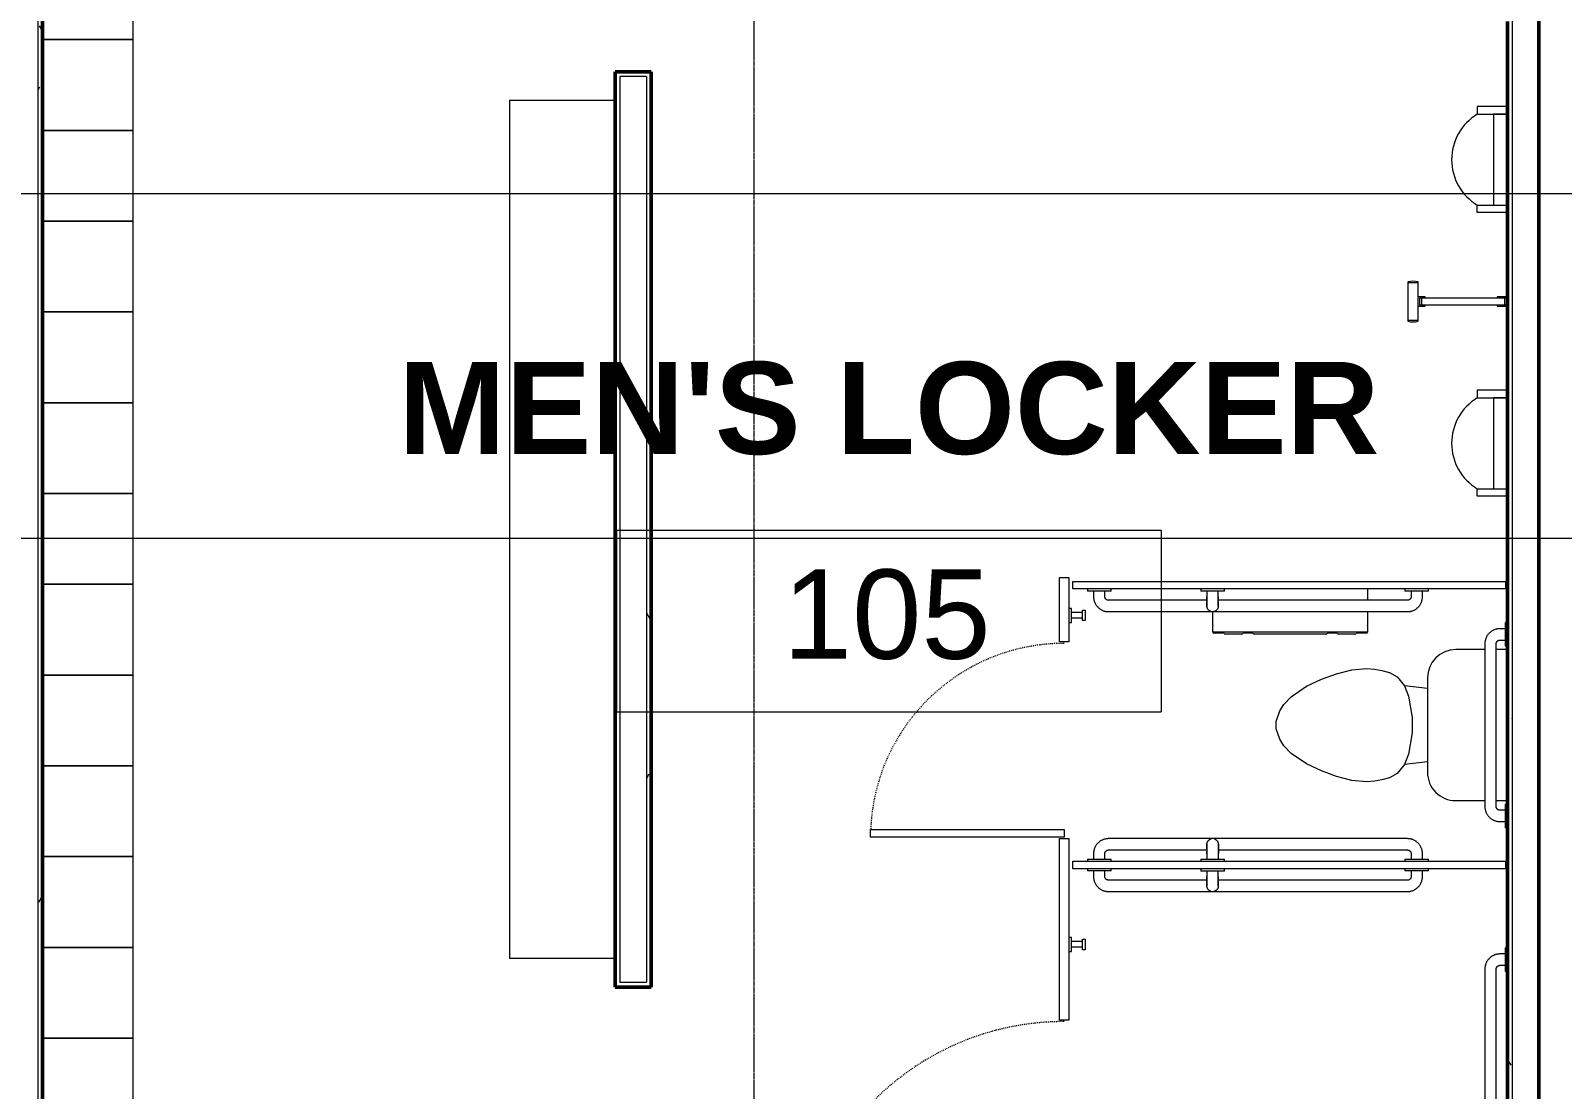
# Model space of a CAD drawing. Header units: inches. Extents: x 15537 to 31673, y -30778 to -16067.
# Drawn here: x 25306.2 to 25508.8, y -22661.4 to -22521.5 of the extents above; entities that cross this region are included whole.
import ezdxf

# ---------------------------------------------------------------- set-up
doc = ezdxf.new("R2010")
doc.units = ezdxf.units.IN
doc.header["$MEASUREMENT"] = 0
for name, pattern in [('Dash', [0.25, 0.125, -0.125]), ('Dash_2_', [0.25, 0.125, -0.125]), ('Grid Line 1_2_', [0.875, 0.5, -0.125, 0.125, -0.125])]:
    doc.linetypes.add(name, pattern=pattern)
for name, color, linetype, lineweight in [('A-AREA-IDEN', 2, 'Continuous', 9), ('A-GENM', 13, 'Continuous', 9), ('A-WALL', 113, 'Continuous', 13), ('A-WALL-PATT', 111, 'Continuous', 50), ('G-ANNO-SYMB', 111, 'Continuous', 9), ('I-FURN', 30, 'Continuous', 9), ('I-WALL', 2, 'Continuous', 13), ('P-SANR-FIXT', 6, 'Continuous', 9), ('Q-SPCQ', 91, 'Continuous', 9), ('Q-SPCQ-HDLN', 91, 'Dash', 9), ('S-GRID', 1, 'Continuous', 9)]:
    doc.layers.add(name, color=color, linetype=linetype, lineweight=lineweight)
doc.styles.add('Arial_2', font='arial.ttf', dxfattribs={"height": 11.802395})
doc.styles.add('Arial_B_1', font='arialbd.ttf', dxfattribs={"height": 12.177074})
pattern_1 = [(0, (0, 0), (30.72, 7.68), [1.267, -21.773, 1.267, -21.773, -122.88]), (0, (0, 0), (30.72, 7.68), [-46.08, 1.267, -44.813, 1.267, -21.773, -53.76]), (0, (0, 0), (30.72, 7.68), [-115.2, 1.267, -14.093, 1.267, -37.133]), (120, (11.52, 3.84), (-22.0110751, 22.7643004), [1.267, -21.773, 1.267, -21.773, -122.88]), (120, (11.52, 3.84), (-22.0110751, 22.7643004), [-46.08, 1.267, -44.813, 1.267, -21.773, -53.76]), (120, (11.52, 3.84), (-22.0110751, 22.7643004), [-115.2, 1.267, -14.093, 1.267, -37.133]), (240, (15.36, 19.2), (-8.7089249, -30.4443004), [1.267, -21.773, 1.267, -21.773, -122.88]), (240, (15.36, 19.2), (-8.7089249, -30.4443004), [-46.08, 1.267, -44.813, 1.267, -21.773, -53.76]), (240, (15.36, 19.2), (-8.7089249, -30.4443004), [-115.2, 1.267, -14.093, 1.267, -37.133])]

# ---------------------------------------------------------------- blocks, each defined once
blk = doc.blocks.new('Furniture 7 - F_- Enlarged0')
at = {"layer": 'I-FURN', "color": 7}
for p, q in [((25350.61, -22499.47), (25350.61, -22612.87)), ((25364.61, -22499.47), (25350.61, -22499.47)), ((25350.61, -22612.87), (25364.61, -22612.87))]:
    blk.add_line(p, q, dxfattribs=at)
blk = doc.blocks.new('Toilet-Domestic_- Enlarged5')
at = {"layer": 'P-SANR-FIXT', "color": 7}
for p, q in [((-3.74, 10), (-2.74, 11)), ((-2.74, 11), (-1.87, 11.5)), ((-1.87, 11.5), (-0.5, 12)), ((-0.5, 12), (0.5, 12)), ((0.5, 12), (1.87, 11.5)), ((1.87, 11.5), (2.74, 11)), ((2.74, 11), (3.74, 10)), ((-5.13, 8), (-3.74, 10)), ((3.74, 10), (5.13, 8)), ((-6.06, 6), (-5.13, 8)), ((5.13, 8), (6.06, 6)), ((-6.79, 4), (-6.06, 6)), ((6.06, 6), (6.79, 4)), ((-7.33, 1.99), (-6.79, 4)), ((6.79, 4), (7.33, 1.99)), ((-7.5, 0), (-7.33, 1.99)), ((7.33, 1.99), (7.5, 0)), ((-7.41, -1), (-7.5, 0)), ((-7.24, -2), (-7.41, -1)), ((-6.97, -3), (-7.24, -2)), ((7.24, -2), (6.97, -3)), ((7.41, -1), (7.24, -2)), ((7.5, 0), (7.41, -1)), ((-6.4, -4), (-6.97, -3)), ((-5.21, -5), (-6.4, -4)), ((6.4, -4), (5.21, -5)), ((6.97, -3), (6.4, -4)), ((-3.84, -5.5), (-5.21, -5)), ((-4.86, -8.02), (-5.21, -5)), ((-1, -6), (-3.84, -5.5)), ((1, -6), (-1, -6)), ((3.84, -5.5), (1, -6)), ((5.21, -5), (3.84, -5.5)), ((4.86, -8.02), (5.21, -5)), ((6.25, -8.02), (-6.25, -8.02)), ((-9.98, -11.75), (-9.98, -15.6)), ((9.98, -15.6), (9.98, -11.75)), ((-9.98, -17.1), (-9.98, -18.6)), ((9.98, -18.6), (9.98, -17.1))]:
    blk.add_line(p, q, dxfattribs=at)
for centre, start, end in [((-6.25, -11.75), 90, 180), ((6.25, -11.75), 0, 90)]:
    blk.add_arc(centre, 3.73, start, end, dxfattribs=at)
blk = doc.blocks.new('Urinal-Wall-3D _- Enlarged0')
at = {"layer": 'P-SANR-FIXT', "color": 7}
for p, q in [((-11.29, 2.06), (-11.29, 6.06)), ((-11.29, 6.06), (-10.29, 6.06)), ((-10.29, 6.06), (-10.29, 2.06)), ((2.73, 6.06), (1.71, 6.06)), ((1.71, 6.06), (1.71, 2.06)), ((2.73, 2.06), (2.73, 6.06)), ((1.71, 3.91), (-10.29, 3.91)), ((-10.29, 3.91), (-10.29, 2.06)), ((1.71, 2.06), (1.71, 3.91))]:
    blk.add_line(p, q, dxfattribs=at)
blk.add_arc((-4.29, 2.46), 7, 31.0027, 148.9973, dxfattribs=at)
blk = doc.blocks.new('Locker-Double S_- Enlarged1')
at = {"layer": 'I-FURN', "color": 7}
for p, q in [((6, 6), (-6, 6)), ((-6, 6), (-6, -6)), ((6, -6), (6, 6)), ((-6, -6), (6, -6))]:
    blk.add_line(p, q, dxfattribs=at)
blk = doc.blocks.new('Partition-Floor_- Enlarged1')
at = {"layer": 'Q-SPCQ', "color": 7}
for p, q in [((-0.6, -0.62), (-0.6, -2)), ((-0.6, -2), (-0.5, -2)), ((-0.5, -1), (-0.5, -0.62)), ((-0.5, -12), (-0.5, -1)), ((0.5, -1), (-0.5, -1)), ((0.5, -0.62), (0.5, -1)), ((0.5, -1), (0.5, -12)), ((0.5, -2), (0.6, -2)), ((0.6, -2), (0.6, -0.62)), ((-0.5, -11.5), (-0.6, -11.5)), ((-0.6, -11.5), (-0.6, -12.5)), ((-0.5, -12.23), (-0.5, -12)), ((-0.5, -12), (0.5, -12)), ((0.6, -11.5), (0.5, -11.5)), ((0.5, -12), (0.5, -12.23)), ((0.6, -12.5), (0.6, -11.5)), ((-0.6, -12.44), (-2.58, -12.44)), ((-2.58, -13.81), (2.58, -13.81)), ((-2.5, -12.5), (2.5, -12.5)), ((-2.5, -13.75), (-2.5, -12.5)), ((2.5, -13.75), (-2.5, -13.75)), ((0.5, -12.23), (-0.5, -12.23)), ((2.58, -12.44), (0.6, -12.44)), ((2.5, -12.5), (2.5, -13.75))]:
    blk.add_line(p, q, dxfattribs=at)
for centre, start, end in [((-0.39, -13.13), 162.6194, 197.3806), ((0.39, -13.13), 342.6194, 17.3806)]:
    blk.add_arc(centre, 2.3, start, end, dxfattribs=at)
blk = doc.blocks.new('Partition-Floor_- Enlarged2')
at = {"layer": 'Q-SPCQ', "color": 7}
for p, q in [((11.69, 94.87), (12.69, 94.87)), ((11.69, 59.25), (11.69, 94.87)), ((12.69, 94.87), (12.69, 59.25)), ((71.69, 84.87), (72.69, 84.87)), ((71.69, 59.25), (71.69, 84.87)), ((72.69, 84.87), (72.69, 59.25)), ((8.5, 59.88), (11.5, 59.88)), ((11.5, 59.88), (11.5, 58.63)), ((12.69, 59.25), (11.69, 59.25)), ((47.5, 59.88), (71.5, 59.88)), ((47.5, 58.63), (47.5, 59.88)), ((71.5, 59.88), (71.5, 58.63)), ((72.69, 59.25), (71.69, 59.25)), ((97.5, 59.88), (106, 59.88)), ((97.5, 58.63), (97.5, 59.88)), ((106, 59.88), (106, 58.63)), ((11.5, 58.63), (8.5, 58.63)), ((71.5, 58.63), (47.5, 58.63)), ((67.5, 58.13), (68.5, 58.13)), ((67.5, 0.88), (67.5, 58.13)), ((68.5, 58.13), (68.5, 0.88)), ((106, 58.63), (97.5, 58.63)), ((104.5, 58.13), (105.5, 58.13)), ((104.5, 0.88), (104.5, 58.13)), ((105.5, 58.13), (105.5, 0.88)), ((68.5, 0.88), (67.5, 0.88)), ((105.5, 0.88), (104.5, 0.88))]:
    blk.add_line(p, q, dxfattribs=at)
at = {"layer": 'Q-SPCQ-HDLN', "color": 7, "linetype": 'Dash_2_'}
for centre, radius, end in [((11.69, 59.25), 35.62, 88.2092), ((71.69, 59.25), 25.62, 87.7958)]:
    blk.add_arc(centre, radius, 0, end, dxfattribs=at)
blk = doc.blocks.new('817_Grab_Bars -_- Enlarged2')
at = {"layer": 'Q-SPCQ', "color": 7}
for p, q in [((25445.95, -22632.3), (25445.95, -22632.58)), ((25449.08, -22632.58), (25449.08, -22632.3)), ((25487.95, -22632.3), (25487.95, -22632.58)), ((25491.08, -22632.58), (25491.08, -22632.3)), ((25447.52, -22632.58), (25445.95, -22632.58)), ((25446.77, -22632.58), (25446.77, -22633.3)), ((25449.08, -22632.58), (25447.52, -22632.58)), ((25448.27, -22633.3), (25448.27, -22632.58)), ((25461.77, -22633.8), (25448.77, -22633.8)), ((25488.27, -22633.8), (25463.26, -22633.8)), ((25489.52, -22632.58), (25487.95, -22632.58)), ((25488.77, -22632.58), (25488.77, -22633.3)), ((25491.08, -22632.58), (25489.52, -22632.58)), ((25490.27, -22633.3), (25490.27, -22632.58)), ((25448.77, -22635.3), (25488.27, -22635.3))]:
    blk.add_line(p, q, dxfattribs=at)
at = {"layer": 'Q-SPCQ', "color": 7, "flags": 128}
for points in [[(25446.77, -22633.3), (25446.77, -22633.38), (25446.77, -22633.46), (25446.78, -22633.54), (25446.79, -22633.62), (25446.81, -22633.7), (25446.82, -22633.78), (25446.84, -22633.86), (25446.87, -22633.93), (25446.89, -22634.01), (25446.92, -22634.08), (25446.96, -22634.15), (25446.99, -22634.23), (25447.03, -22634.3), (25447.07, -22634.37), (25447.11, -22634.43), (25447.16, -22634.5), (25447.21, -22634.56), (25447.26, -22634.62), (25447.32, -22634.68), (25447.37, -22634.74), (25447.43, -22634.79), (25447.49, -22634.84), (25447.55, -22634.89), (25447.62, -22634.94), (25447.68, -22634.99), (25447.75, -22635.03), (25447.82, -22635.07), (25447.89, -22635.1), (25447.97, -22635.14), (25448.04, -22635.17), (25448.12, -22635.19), (25448.19, -22635.22), (25448.27, -22635.24), (25448.35, -22635.26), (25448.43, -22635.27), (25448.5, -22635.29), (25448.58, -22635.29), (25448.66, -22635.3), (25448.74, -22635.3), (25448.77, -22635.3)], [(25448.77, -22633.8), (25448.75, -22633.8), (25448.73, -22633.8), (25448.71, -22633.8), (25448.69, -22633.8), (25448.67, -22633.79), (25448.65, -22633.79), (25448.63, -22633.78), (25448.61, -22633.78), (25448.59, -22633.77), (25448.57, -22633.76), (25448.55, -22633.76), (25448.53, -22633.75), (25448.52, -22633.74), (25448.5, -22633.73), (25448.48, -22633.72), (25448.47, -22633.7), (25448.45, -22633.69), (25448.44, -22633.68), (25448.42, -22633.67), (25448.41, -22633.65), (25448.39, -22633.64), (25448.38, -22633.62), (25448.37, -22633.61), (25448.36, -22633.59), (25448.34, -22633.57), (25448.33, -22633.56), (25448.32, -22633.54), (25448.32, -22633.52), (25448.31, -22633.5), (25448.3, -22633.48), (25448.29, -22633.47), (25448.29, -22633.45), (25448.28, -22633.43), (25448.28, -22633.41), (25448.27, -22633.39), (25448.27, -22633.37), (25448.27, -22633.35), (25448.27, -22633.33), (25448.27, -22633.31), (25448.27, -22633.3)], [(25488.27, -22635.3), (25488.35, -22635.3), (25488.43, -22635.3), (25488.5, -22635.29), (25488.58, -22635.28), (25488.66, -22635.26), (25488.74, -22635.25), (25488.82, -22635.22), (25488.89, -22635.2), (25488.97, -22635.17), (25489.04, -22635.14), (25489.12, -22635.11), (25489.19, -22635.08), (25489.26, -22635.04), (25489.33, -22635), (25489.39, -22634.95), (25489.46, -22634.91), (25489.52, -22634.86), (25489.58, -22634.81), (25489.64, -22634.75), (25489.7, -22634.7), (25489.75, -22634.64), (25489.81, -22634.58), (25489.86, -22634.51), (25489.9, -22634.45), (25489.95, -22634.38), (25489.99, -22634.32), (25490.03, -22634.25), (25490.07, -22634.17), (25490.1, -22634.1), (25490.13, -22634.03), (25490.16, -22633.95), (25490.18, -22633.88), (25490.2, -22633.8), (25490.22, -22633.72), (25490.24, -22633.64), (25490.25, -22633.56), (25490.26, -22633.48), (25490.26, -22633.4), (25490.27, -22633.32), (25490.27, -22633.3)], [(25488.77, -22633.3), (25488.76, -22633.32), (25488.76, -22633.34), (25488.76, -22633.36), (25488.76, -22633.38), (25488.76, -22633.4), (25488.75, -22633.42), (25488.75, -22633.44), (25488.74, -22633.46), (25488.73, -22633.48), (25488.73, -22633.5), (25488.72, -22633.52), (25488.71, -22633.53), (25488.7, -22633.55), (25488.69, -22633.57), (25488.68, -22633.59), (25488.67, -22633.6), (25488.65, -22633.62), (25488.64, -22633.63), (25488.63, -22633.65), (25488.61, -22633.66), (25488.6, -22633.68), (25488.58, -22633.69), (25488.57, -22633.7), (25488.55, -22633.71), (25488.54, -22633.72), (25488.52, -22633.73), (25488.5, -22633.74), (25488.48, -22633.75), (25488.46, -22633.76), (25488.45, -22633.77), (25488.43, -22633.78), (25488.41, -22633.78), (25488.39, -22633.79), (25488.37, -22633.79), (25488.35, -22633.8), (25488.33, -22633.8), (25488.31, -22633.8), (25488.29, -22633.8), (25488.27, -22633.8), (25488.27, -22633.8)]]:
    blk.add_lwpolyline(points, dxfattribs=at)
blk = doc.blocks.new('817_Grab_Bars -_- Enlarged3')
at = {"layer": 'Q-SPCQ', "color": 7}
for p, q in [((25488.27, -22628.3), (25448.77, -22628.3)), ((25448.77, -22629.8), (25461.77, -22629.8)), ((25463.26, -22629.8), (25488.27, -22629.8)), ((25445.95, -22631.02), (25445.95, -22631.3)), ((25445.95, -22631.02), (25447.52, -22631.02)), ((25446.77, -22630.3), (25446.77, -22631.02)), ((25447.52, -22631.02), (25449.08, -22631.02)), ((25448.27, -22631.02), (25448.27, -22630.3)), ((25449.08, -22631.3), (25449.08, -22631.02)), ((25487.95, -22631.02), (25487.95, -22631.3)), ((25487.95, -22631.02), (25489.52, -22631.02)), ((25488.77, -22630.3), (25488.77, -22631.02)), ((25489.52, -22631.02), (25491.08, -22631.02)), ((25490.27, -22631.02), (25490.27, -22630.3)), ((25491.08, -22631.3), (25491.08, -22631.02))]:
    blk.add_line(p, q, dxfattribs=at)
at = {"layer": 'Q-SPCQ', "color": 7, "flags": 128}
for points in [[(25448.77, -22628.3), (25448.69, -22628.3), (25448.61, -22628.31), (25448.53, -22628.32), (25448.45, -22628.33), (25448.37, -22628.34), (25448.29, -22628.36), (25448.21, -22628.38), (25448.14, -22628.4), (25448.06, -22628.43), (25447.99, -22628.46), (25447.91, -22628.49), (25447.84, -22628.53), (25447.77, -22628.57), (25447.7, -22628.61), (25447.64, -22628.65), (25447.57, -22628.7), (25447.51, -22628.75), (25447.45, -22628.8), (25447.39, -22628.85), (25447.33, -22628.91), (25447.28, -22628.97), (25447.22, -22629.03), (25447.17, -22629.09), (25447.13, -22629.16), (25447.08, -22629.22), (25447.04, -22629.29), (25447, -22629.36), (25446.97, -22629.43), (25446.93, -22629.5), (25446.9, -22629.58), (25446.87, -22629.65), (25446.85, -22629.73), (25446.83, -22629.81), (25446.81, -22629.88), (25446.79, -22629.96), (25446.78, -22630.04), (25446.77, -22630.12), (25446.77, -22630.2), (25446.77, -22630.28), (25446.77, -22630.3)], [(25448.27, -22630.3), (25448.27, -22630.28), (25448.27, -22630.26), (25448.27, -22630.24), (25448.27, -22630.22), (25448.28, -22630.2), (25448.28, -22630.18), (25448.28, -22630.16), (25448.29, -22630.15), (25448.3, -22630.13), (25448.3, -22630.11), (25448.31, -22630.09), (25448.32, -22630.07), (25448.33, -22630.05), (25448.34, -22630.04), (25448.35, -22630.02), (25448.36, -22630), (25448.38, -22629.99), (25448.39, -22629.97), (25448.4, -22629.96), (25448.42, -22629.94), (25448.43, -22629.93), (25448.45, -22629.92), (25448.46, -22629.91), (25448.48, -22629.89), (25448.5, -22629.88), (25448.51, -22629.87), (25448.53, -22629.86), (25448.55, -22629.85), (25448.57, -22629.84), (25448.58, -22629.84), (25448.6, -22629.83), (25448.62, -22629.82), (25448.64, -22629.82), (25448.66, -22629.81), (25448.68, -22629.81), (25448.7, -22629.81), (25448.72, -22629.8), (25448.74, -22629.8), (25448.76, -22629.8), (25448.77, -22629.8)], [(25490.27, -22630.3), (25490.26, -22630.22), (25490.26, -22630.14), (25490.25, -22630.06), (25490.24, -22629.98), (25490.23, -22629.91), (25490.21, -22629.83), (25490.19, -22629.75), (25490.16, -22629.67), (25490.14, -22629.6), (25490.11, -22629.52), (25490.07, -22629.45), (25490.04, -22629.38), (25490, -22629.31), (25489.96, -22629.24), (25489.92, -22629.17), (25489.87, -22629.11), (25489.82, -22629.05), (25489.77, -22628.98), (25489.71, -22628.92), (25489.66, -22628.87), (25489.6, -22628.81), (25489.54, -22628.76), (25489.48, -22628.71), (25489.41, -22628.66), (25489.35, -22628.62), (25489.28, -22628.58), (25489.21, -22628.54), (25489.14, -22628.5), (25489.06, -22628.47), (25488.99, -22628.44), (25488.91, -22628.41), (25488.84, -22628.39), (25488.76, -22628.37), (25488.68, -22628.35), (25488.61, -22628.33), (25488.53, -22628.32), (25488.45, -22628.31), (25488.37, -22628.31), (25488.29, -22628.3), (25488.27, -22628.3)], [(25488.27, -22629.8), (25488.29, -22629.8), (25488.31, -22629.8), (25488.33, -22629.81), (25488.34, -22629.81), (25488.36, -22629.81), (25488.38, -22629.82), (25488.4, -22629.82), (25488.42, -22629.83), (25488.44, -22629.83), (25488.46, -22629.84), (25488.48, -22629.85), (25488.5, -22629.86), (25488.51, -22629.87), (25488.53, -22629.88), (25488.55, -22629.89), (25488.56, -22629.9), (25488.58, -22629.91), (25488.59, -22629.93), (25488.61, -22629.94), (25488.62, -22629.95), (25488.64, -22629.97), (25488.65, -22629.98), (25488.66, -22630), (25488.67, -22630.02), (25488.69, -22630.03), (25488.7, -22630.05), (25488.71, -22630.07), (25488.72, -22630.08), (25488.72, -22630.1), (25488.73, -22630.12), (25488.74, -22630.14), (25488.74, -22630.16), (25488.75, -22630.18), (25488.75, -22630.2), (25488.76, -22630.22), (25488.76, -22630.24), (25488.76, -22630.26), (25488.76, -22630.28), (25488.77, -22630.3), (25488.77, -22630.3)]]:
    blk.add_lwpolyline(points, dxfattribs=at)
blk = doc.blocks.new('Dispenser-Toile_- Enlarged2')
at = {"layer": 'Q-SPCQ', "color": 50, "lineweight": 20}
for p, q in [((25483.01, -22595.3), (25483.01, -22596.81)), ((25462.52, -22600.14), (25462.52, -22598.3)), ((25483.01, -22598.3), (25483.01, -22600.14)), ((25462.52, -22601), (25462.52, -22600.23)), ((25462.52, -22600.23), (25462.58, -22600.23)), ((25483.01, -22601), (25462.52, -22601)), ((25462.58, -22600.23), (25462.58, -22600.2)), ((25464.03, -22601.16), (25462.68, -22601.16)), ((25466.36, -22601.26), (25464.19, -22601.26)), ((25467.83, -22601.16), (25466.52, -22601.16)), ((25477.52, -22601.26), (25468.01, -22601.26)), ((25479.01, -22601.16), (25477.7, -22601.16)), ((25481.34, -22601.26), (25479.17, -22601.26)), ((25482.86, -22601.16), (25481.5, -22601.16)), ((25482.96, -22600.2), (25482.96, -22600.23)), ((25482.96, -22600.23), (25483.01, -22600.23)), ((25483.01, -22600.23), (25483.01, -22601))]:
    blk.add_line(p, q, dxfattribs=at)
for centre, radius, start, end in [((25462.58, -22600.14), 0.06, 180, 270), ((25462.68, -22601), 0.16, 180, 270), ((25464.19, -22601.08), 0.18, 206.3878, 270), ((25466.36, -22601.08), 0.18, 270, 333.6122), ((25466.35, -22601.11), 0.151, 272.679, 306.5225), ((25466.34, -22601.11), 0.151, 283.5041, 306.5225), ((25468.01, -22601.04), 0.22, 213.0557, 270), ((25477.52, -22601.04), 0.22, 270, 326.9443), ((25479.17, -22601.08), 0.18, 206.3878, 270), ((25479.18, -22601.11), 0.151, 233.4775, 267.321), ((25479.19, -22601.11), 0.151, 233.4775, 256.4959), ((25481.34, -22601.08), 0.18, 270, 333.6122), ((25482.85, -22601), 0.16, 270.9981, 0), ((25482.95, -22600.14), 0.0601, 272.6815, 0)]:
    blk.add_arc(centre, radius, start, end, dxfattribs=at)
blk = doc.blocks.new('817_Grab_Bars -_- Enlarged5')
at = {"layer": 'Q-SPCQ', "color": 7}
for p, q in [((25501.23, -22643.55), (25500.52, -22643.55)), ((25501.52, -22642.74), (25501.23, -22642.74)), ((25501.23, -22644.3), (25501.23, -22642.74)), ((25501.23, -22645.87), (25501.23, -22644.3)), ((25498.52, -22645.55), (25498.52, -22685.05)), ((25500.02, -22685.05), (25500.02, -22645.55)), ((25500.52, -22645.05), (25501.23, -22645.05)), ((25501.23, -22645.87), (25501.52, -22645.87)), ((25501.52, -22684.74), (25501.23, -22684.74)), ((25501.23, -22686.3), (25501.23, -22684.74)), ((25501.23, -22685.55), (25500.52, -22685.55)), ((25501.23, -22687.87), (25501.23, -22686.3)), ((25500.52, -22687.05), (25501.23, -22687.05)), ((25501.23, -22687.87), (25501.52, -22687.87))]:
    blk.add_line(p, q, dxfattribs=at)
at = {"layer": 'Q-SPCQ', "color": 7, "flags": 128}
for points in [[(25500.52, -22643.55), (25500.44, -22643.55), (25500.36, -22643.56), (25500.28, -22643.57), (25500.2, -22643.58), (25500.12, -22643.59), (25500.04, -22643.61), (25499.96, -22643.63), (25499.89, -22643.65), (25499.81, -22643.68), (25499.74, -22643.71), (25499.66, -22643.74), (25499.59, -22643.78), (25499.52, -22643.82), (25499.45, -22643.86), (25499.39, -22643.9), (25499.32, -22643.95), (25499.26, -22644), (25499.2, -22644.05), (25499.14, -22644.1), (25499.08, -22644.16), (25499.03, -22644.22), (25498.97, -22644.28), (25498.92, -22644.34), (25498.88, -22644.41), (25498.83, -22644.47), (25498.79, -22644.54), (25498.75, -22644.61), (25498.72, -22644.68), (25498.68, -22644.75), (25498.65, -22644.83), (25498.62, -22644.9), (25498.6, -22644.98), (25498.58, -22645.06), (25498.56, -22645.13), (25498.54, -22645.21), (25498.53, -22645.29), (25498.52, -22645.37), (25498.52, -22645.45), (25498.52, -22645.53), (25498.52, -22645.55)], [(25500.02, -22645.55), (25500.02, -22645.53), (25500.02, -22645.51), (25500.02, -22645.49), (25500.02, -22645.47), (25500.03, -22645.45), (25500.03, -22645.43), (25500.03, -22645.41), (25500.04, -22645.4), (25500.05, -22645.38), (25500.05, -22645.36), (25500.06, -22645.34), (25500.07, -22645.32), (25500.08, -22645.3), (25500.09, -22645.29), (25500.1, -22645.27), (25500.11, -22645.25), (25500.13, -22645.24), (25500.14, -22645.22), (25500.15, -22645.21), (25500.17, -22645.19), (25500.18, -22645.18), (25500.2, -22645.17), (25500.21, -22645.16), (25500.23, -22645.14), (25500.25, -22645.13), (25500.26, -22645.12), (25500.28, -22645.11), (25500.3, -22645.1), (25500.32, -22645.09), (25500.33, -22645.09), (25500.35, -22645.08), (25500.37, -22645.07), (25500.39, -22645.07), (25500.41, -22645.06), (25500.43, -22645.06), (25500.45, -22645.06), (25500.47, -22645.05), (25500.49, -22645.05), (25500.51, -22645.05), (25500.52, -22645.05)], [(25498.52, -22685.05), (25498.52, -22685.13), (25498.52, -22685.21), (25498.53, -22685.29), (25498.54, -22685.37), (25498.56, -22685.45), (25498.57, -22685.53), (25498.59, -22685.61), (25498.62, -22685.68), (25498.64, -22685.76), (25498.67, -22685.83), (25498.71, -22685.9), (25498.74, -22685.98), (25498.78, -22686.05), (25498.82, -22686.12), (25498.86, -22686.18), (25498.91, -22686.25), (25498.96, -22686.31), (25499.01, -22686.37), (25499.07, -22686.43), (25499.12, -22686.49), (25499.18, -22686.54), (25499.24, -22686.59), (25499.3, -22686.64), (25499.37, -22686.69), (25499.43, -22686.74), (25499.5, -22686.78), (25499.57, -22686.82), (25499.64, -22686.85), (25499.72, -22686.89), (25499.79, -22686.92), (25499.87, -22686.94), (25499.94, -22686.97), (25500.02, -22686.99), (25500.1, -22687.01), (25500.18, -22687.02), (25500.25, -22687.04), (25500.33, -22687.04), (25500.41, -22687.05), (25500.49, -22687.05), (25500.52, -22687.05)], [(25500.52, -22685.55), (25500.5, -22685.55), (25500.48, -22685.55), (25500.46, -22685.55), (25500.44, -22685.55), (25500.42, -22685.54), (25500.4, -22685.54), (25500.38, -22685.53), (25500.36, -22685.53), (25500.34, -22685.52), (25500.32, -22685.51), (25500.3, -22685.51), (25500.28, -22685.5), (25500.27, -22685.49), (25500.25, -22685.48), (25500.23, -22685.47), (25500.22, -22685.45), (25500.2, -22685.44), (25500.19, -22685.43), (25500.17, -22685.42), (25500.16, -22685.4), (25500.14, -22685.39), (25500.13, -22685.37), (25500.12, -22685.36), (25500.11, -22685.34), (25500.09, -22685.32), (25500.08, -22685.31), (25500.07, -22685.29), (25500.07, -22685.27), (25500.06, -22685.25), (25500.05, -22685.23), (25500.04, -22685.22), (25500.04, -22685.2), (25500.03, -22685.18), (25500.03, -22685.16), (25500.02, -22685.14), (25500.02, -22685.12), (25500.02, -22685.1), (25500.02, -22685.08), (25500.02, -22685.06), (25500.02, -22685.05)]]:
    blk.add_lwpolyline(points, dxfattribs=at)
blk = doc.blocks.new('817_Grab_Bars -_- Enlarged4')
at = {"layer": 'Q-SPCQ', "color": 7}
for p, q in [((25393.8, -22755.61), (25393.08, -22755.61)), ((25394.08, -22754.8), (25393.8, -22754.8)), ((25393.8, -22756.36), (25393.8, -22754.8)), ((25391.08, -22757.61), (25391.08, -22779.11)), ((25392.58, -22779.11), (25392.58, -22757.61)), ((25393.08, -22757.11), (25393.8, -22757.11)), ((25393.8, -22757.92), (25393.8, -22756.36)), ((25393.8, -22757.92), (25394.08, -22757.92)), ((25393.8, -22779.61), (25393.08, -22779.61)), ((25394.08, -22778.8), (25393.8, -22778.8)), ((25393.8, -22780.36), (25393.8, -22778.8)), ((25393.08, -22781.11), (25393.8, -22781.11)), ((25393.8, -22781.92), (25393.8, -22780.36)), ((25393.8, -22781.92), (25394.08, -22781.92))]:
    blk.add_line(p, q, dxfattribs=at)
at = {"layer": 'Q-SPCQ', "color": 7, "flags": 128}
for points in [[(25393.08, -22755.61), (25393, -22755.61), (25392.92, -22755.62), (25392.84, -22755.62), (25392.76, -22755.63), (25392.68, -22755.65), (25392.6, -22755.67), (25392.53, -22755.69), (25392.45, -22755.71), (25392.37, -22755.74), (25392.3, -22755.77), (25392.23, -22755.8), (25392.15, -22755.84), (25392.08, -22755.87), (25392.02, -22755.91), (25391.95, -22755.96), (25391.88, -22756.01), (25391.82, -22756.05), (25391.76, -22756.11), (25391.7, -22756.16), (25391.64, -22756.22), (25391.59, -22756.27), (25391.54, -22756.34), (25391.49, -22756.4), (25391.44, -22756.46), (25391.39, -22756.53), (25391.35, -22756.6), (25391.31, -22756.67), (25391.28, -22756.74), (25391.24, -22756.81), (25391.21, -22756.88), (25391.19, -22756.96), (25391.16, -22757.04), (25391.14, -22757.11), (25391.12, -22757.19), (25391.11, -22757.27), (25391.09, -22757.35), (25391.09, -22757.43), (25391.08, -22757.51), (25391.08, -22757.59), (25391.08, -22757.61)], [(25392.58, -22757.61), (25392.58, -22757.59), (25392.58, -22757.57), (25392.58, -22757.55), (25392.58, -22757.53), (25392.59, -22757.51), (25392.59, -22757.49), (25392.6, -22757.47), (25392.6, -22757.45), (25392.61, -22757.43), (25392.62, -22757.41), (25392.63, -22757.4), (25392.63, -22757.38), (25392.64, -22757.36), (25392.65, -22757.34), (25392.67, -22757.33), (25392.68, -22757.31), (25392.69, -22757.3), (25392.7, -22757.28), (25392.72, -22757.26), (25392.73, -22757.25), (25392.74, -22757.24), (25392.76, -22757.22), (25392.77, -22757.21), (25392.79, -22757.2), (25392.81, -22757.19), (25392.82, -22757.18), (25392.84, -22757.17), (25392.86, -22757.16), (25392.88, -22757.15), (25392.9, -22757.14), (25392.92, -22757.14), (25392.93, -22757.13), (25392.95, -22757.13), (25392.97, -22757.12), (25392.99, -22757.12), (25393.01, -22757.11), (25393.03, -22757.11), (25393.05, -22757.11), (25393.07, -22757.11), (25393.08, -22757.11)], [(25391.08, -22779.11), (25391.08, -22779.19), (25391.08, -22779.27), (25391.09, -22779.35), (25391.1, -22779.43), (25391.12, -22779.51), (25391.14, -22779.58), (25391.16, -22779.66), (25391.18, -22779.74), (25391.21, -22779.81), (25391.24, -22779.89), (25391.27, -22779.96), (25391.3, -22780.03), (25391.34, -22780.1), (25391.38, -22780.17), (25391.43, -22780.24), (25391.47, -22780.3), (25391.52, -22780.37), (25391.57, -22780.43), (25391.63, -22780.49), (25391.68, -22780.54), (25391.74, -22780.6), (25391.8, -22780.65), (25391.87, -22780.7), (25391.93, -22780.75), (25392, -22780.79), (25392.07, -22780.83), (25392.14, -22780.87), (25392.21, -22780.91), (25392.28, -22780.94), (25392.35, -22780.97), (25392.43, -22781), (25392.5, -22781.03), (25392.58, -22781.05), (25392.66, -22781.07), (25392.74, -22781.08), (25392.82, -22781.09), (25392.9, -22781.1), (25392.98, -22781.11), (25393.06, -22781.11), (25393.08, -22781.11)], [(25393.08, -22779.61), (25393.06, -22779.61), (25393.04, -22779.61), (25393.02, -22779.61), (25393, -22779.6), (25392.98, -22779.6), (25392.96, -22779.6), (25392.94, -22779.59), (25392.92, -22779.58), (25392.9, -22779.58), (25392.88, -22779.57), (25392.86, -22779.56), (25392.85, -22779.55), (25392.83, -22779.54), (25392.81, -22779.53), (25392.8, -22779.52), (25392.78, -22779.51), (25392.76, -22779.5), (25392.75, -22779.49), (25392.73, -22779.47), (25392.72, -22779.46), (25392.71, -22779.44), (25392.69, -22779.43), (25392.68, -22779.41), (25392.67, -22779.4), (25392.66, -22779.38), (25392.65, -22779.36), (25392.64, -22779.35), (25392.63, -22779.33), (25392.62, -22779.31), (25392.61, -22779.29), (25392.6, -22779.27), (25392.6, -22779.25), (25392.59, -22779.23), (25392.59, -22779.21), (25392.59, -22779.19), (25392.58, -22779.17), (25392.58, -22779.15), (25392.58, -22779.13), (25392.58, -22779.11), (25392.58, -22779.11)]]:
    blk.add_lwpolyline(points, dxfattribs=at)
blk = doc.blocks.new('817_Grab_Bars -_- Enlarged7')
at = {"layer": 'Q-SPCQ', "color": 7}
for p, q in [((25460.95, -22691.02), (25460.95, -22691.3)), ((25460.95, -22691.02), (25464.08, -22691.02)), ((25461.77, -22690.3), (25461.77, -22691.02)), ((25463.27, -22691.02), (25463.27, -22690.3)), ((25464.08, -22691.3), (25464.08, -22691.02))]:
    blk.add_line(p, q, dxfattribs=at)
at = {"layer": 'Q-SPCQ', "color": 7, "flags": 128}
for points in [[(25461.77, -22689.05), (25461.77, -22689.02), (25461.77, -22688.99), (25461.77, -22688.96), (25461.77, -22688.93), (25461.78, -22688.9), (25461.79, -22688.87), (25461.79, -22688.85), (25461.8, -22688.82), (25461.81, -22688.79), (25461.82, -22688.76), (25461.84, -22688.73), (25461.85, -22688.71), (25461.86, -22688.68), (25461.88, -22688.65), (25461.9, -22688.63), (25461.91, -22688.6), (25461.93, -22688.58), (25461.95, -22688.56), (25461.97, -22688.54), (25461.99, -22688.51), (25462.01, -22688.49), (25462.04, -22688.47), (25462.06, -22688.46), (25462.09, -22688.44), (25462.11, -22688.42), (25462.14, -22688.41), (25462.16, -22688.39), (25462.19, -22688.38), (25462.22, -22688.37), (25462.24, -22688.35), (25462.27, -22688.34), (25462.3, -22688.33), (25462.33, -22688.33)], [(25462.75, -22688.34), (25462.78, -22688.35), (25462.81, -22688.36), (25462.83, -22688.37), (25462.86, -22688.39), (25462.89, -22688.4), (25462.91, -22688.42), (25462.94, -22688.43), (25462.96, -22688.45), (25462.99, -22688.47), (25463.01, -22688.49), (25463.03, -22688.51), (25463.05, -22688.53), (25463.07, -22688.55), (25463.09, -22688.57), (25463.11, -22688.6), (25463.13, -22688.62), (25463.15, -22688.65), (25463.16, -22688.67), (25463.18, -22688.7), (25463.19, -22688.73), (25463.2, -22688.75), (25463.21, -22688.78), (25463.22, -22688.81), (25463.23, -22688.84), (25463.24, -22688.87), (25463.25, -22688.9), (25463.25, -22688.93), (25463.26, -22688.95), (25463.26, -22688.98), (25463.26, -22689.01), (25463.27, -22689.04), (25463.27, -22689.05)], [(25461.77, -22689.05), (25461.77, -22689.05), (25461.77, -22689.06), (25461.77, -22689.06), (25461.77, -22689.07), (25461.77, -22689.08), (25461.77, -22689.09), (25461.77, -22689.1), (25461.77, -22689.12), (25461.77, -22689.13), (25461.77, -22689.15), (25461.77, -22689.17), (25461.77, -22689.19), (25461.77, -22689.22), (25461.77, -22689.24), (25461.77, -22689.27), (25461.77, -22689.3), (25461.77, -22689.33), (25461.77, -22689.36), (25461.77, -22689.4), (25461.77, -22689.43), (25461.77, -22689.47), (25461.77, -22689.51), (25461.77, -22689.55), (25461.77, -22689.59), (25461.77, -22689.63), (25461.77, -22689.67), (25461.77, -22689.71), (25461.77, -22689.76), (25461.77, -22689.8), (25461.77, -22689.85), (25461.77, -22689.9), (25461.77, -22689.94), (25461.77, -22689.99), (25461.77, -22690.04), (25461.77, -22690.09), (25461.77, -22690.14), (25461.77, -22690.19), (25461.77, -22690.24), (25461.77, -22690.29), (25461.77, -22690.3)], [(25461.77, -22689.64), (25461.77, -22689.6), (25461.77, -22689.56), (25461.77, -22689.52), (25461.77, -22689.48), (25461.77, -22689.44), (25461.77, -22689.41), (25461.77, -22689.37), (25461.77, -22689.34), (25461.77, -22689.31), (25461.77, -22689.28), (25461.77, -22689.25), (25461.77, -22689.22), (25461.77, -22689.2), (25461.77, -22689.18), (25461.77, -22689.16), (25461.77, -22689.14), (25461.77, -22689.12), (25461.77, -22689.11), (25461.77, -22689.09), (25461.77, -22689.08), (25461.77, -22689.07), (25461.77, -22689.06), (25461.77, -22689.06), (25461.77, -22689.05), (25461.77, -22689.05)], [(25461.77, -22690.3), (25461.77, -22690.25), (25461.77, -22690.2), (25461.77, -22690.15), (25461.77, -22690.1), (25461.77, -22690.05), (25461.77, -22690.01)], [(25463.27, -22690.3), (25463.27, -22690.25), (25463.27, -22690.2), (25463.27, -22690.15), (25463.27, -22690.1), (25463.27, -22690.05), (25463.27, -22690.01), (25463.27, -22689.96), (25463.27, -22689.91), (25463.27, -22689.86), (25463.27, -22689.82), (25463.27, -22689.77), (25463.27, -22689.73), (25463.27, -22689.68), (25463.27, -22689.64), (25463.27, -22689.6), (25463.27, -22689.56), (25463.27, -22689.52), (25463.27, -22689.48), (25463.27, -22689.44), (25463.27, -22689.41), (25463.27, -22689.37), (25463.27, -22689.34), (25463.27, -22689.31), (25463.27, -22689.28), (25463.27, -22689.25), (25463.27, -22689.22), (25463.27, -22689.2), (25463.27, -22689.18), (25463.27, -22689.16), (25463.27, -22689.14), (25463.27, -22689.12), (25463.27, -22689.11), (25463.27, -22689.09), (25463.27, -22689.08), (25463.27, -22689.07), (25463.27, -22689.06), (25463.27, -22689.06), (25463.27, -22689.05), (25463.27, -22689.05)], [(25463.27, -22689.05), (25463.27, -22689.05), (25463.27, -22689.06), (25463.27, -22689.06), (25463.27, -22689.07), (25463.27, -22689.08), (25463.27, -22689.09), (25463.27, -22689.1), (25463.27, -22689.12), (25463.27, -22689.13), (25463.27, -22689.15), (25463.27, -22689.17), (25463.27, -22689.19), (25463.27, -22689.22), (25463.27, -22689.24), (25463.27, -22689.27), (25463.27, -22689.3), (25463.27, -22689.33), (25463.27, -22689.36), (25463.27, -22689.4), (25463.27, -22689.43), (25463.27, -22689.47), (25463.27, -22689.51), (25463.27, -22689.55), (25463.27, -22689.59), (25463.27, -22689.63)], [(25463.27, -22689.71), (25463.27, -22689.76), (25463.27, -22689.8), (25463.27, -22689.85), (25463.27, -22689.9), (25463.27, -22689.94), (25463.27, -22689.99), (25463.27, -22690.04), (25463.27, -22690.09), (25463.27, -22690.14), (25463.27, -22690.19), (25463.27, -22690.24), (25463.27, -22690.29)]]:
    blk.add_lwpolyline(points, dxfattribs=at)
blk = doc.blocks.new('817_Grab_Bars -_- Enlarged8')
at = {"layer": 'Q-SPCQ', "color": 7}
for p, q in [((25463.27, -22629.71), (25463.27, -22629.76)), ((25460.95, -22631.02), (25460.95, -22631.3)), ((25460.95, -22631.02), (25464.08, -22631.02)), ((25461.77, -22630.3), (25461.77, -22631.02)), ((25463.27, -22631.02), (25463.27, -22630.3)), ((25464.08, -22631.3), (25464.08, -22631.02))]:
    blk.add_line(p, q, dxfattribs=at)
at = {"layer": 'Q-SPCQ', "color": 7, "flags": 128}
for points in [[(25461.77, -22629.05), (25461.77, -22629.02), (25461.77, -22628.99), (25461.77, -22628.96), (25461.77, -22628.93), (25461.78, -22628.9), (25461.79, -22628.87), (25461.79, -22628.85), (25461.8, -22628.82), (25461.81, -22628.79), (25461.82, -22628.76), (25461.84, -22628.73), (25461.85, -22628.71), (25461.86, -22628.68), (25461.88, -22628.65), (25461.9, -22628.63), (25461.91, -22628.6), (25461.93, -22628.58), (25461.95, -22628.56), (25461.97, -22628.54), (25461.99, -22628.51), (25462.01, -22628.49), (25462.04, -22628.47), (25462.06, -22628.46), (25462.09, -22628.44), (25462.11, -22628.42), (25462.14, -22628.41), (25462.16, -22628.39), (25462.19, -22628.38), (25462.22, -22628.37), (25462.24, -22628.35), (25462.27, -22628.34), (25462.3, -22628.33), (25462.33, -22628.33)], [(25461.77, -22629.05), (25461.77, -22629.05), (25461.77, -22629.06), (25461.77, -22629.06), (25461.77, -22629.07), (25461.77, -22629.08), (25461.77, -22629.09), (25461.77, -22629.1), (25461.77, -22629.12), (25461.77, -22629.13), (25461.77, -22629.15), (25461.77, -22629.17), (25461.77, -22629.19), (25461.77, -22629.22), (25461.77, -22629.24), (25461.77, -22629.27), (25461.77, -22629.3), (25461.77, -22629.33), (25461.77, -22629.36), (25461.77, -22629.4), (25461.77, -22629.43), (25461.77, -22629.47), (25461.77, -22629.51), (25461.77, -22629.55), (25461.77, -22629.59), (25461.77, -22629.63), (25461.77, -22629.67), (25461.77, -22629.71), (25461.77, -22629.76), (25461.77, -22629.8), (25461.77, -22629.85), (25461.77, -22629.9), (25461.77, -22629.94), (25461.77, -22629.99), (25461.77, -22630.04), (25461.77, -22630.09), (25461.77, -22630.14), (25461.77, -22630.19), (25461.77, -22630.24), (25461.77, -22630.29), (25461.77, -22630.3)], [(25461.77, -22629.64), (25461.77, -22629.6), (25461.77, -22629.56), (25461.77, -22629.52), (25461.77, -22629.48), (25461.77, -22629.44), (25461.77, -22629.41), (25461.77, -22629.37), (25461.77, -22629.34), (25461.77, -22629.31), (25461.77, -22629.28), (25461.77, -22629.25), (25461.77, -22629.22), (25461.77, -22629.2), (25461.77, -22629.18), (25461.77, -22629.16), (25461.77, -22629.14), (25461.77, -22629.12), (25461.77, -22629.11), (25461.77, -22629.09), (25461.77, -22629.08), (25461.77, -22629.07), (25461.77, -22629.06), (25461.77, -22629.06), (25461.77, -22629.05), (25461.77, -22629.05)], [(25461.77, -22630.3), (25461.77, -22630.25), (25461.77, -22630.2), (25461.77, -22630.15), (25461.77, -22630.1), (25461.77, -22630.05), (25461.77, -22630.01)], [(25462.75, -22628.34), (25462.78, -22628.35), (25462.81, -22628.36), (25462.83, -22628.37), (25462.86, -22628.39), (25462.89, -22628.4), (25462.91, -22628.42), (25462.94, -22628.43), (25462.96, -22628.45), (25462.99, -22628.47), (25463.01, -22628.49), (25463.03, -22628.51), (25463.05, -22628.53), (25463.07, -22628.55), (25463.09, -22628.57), (25463.11, -22628.6), (25463.13, -22628.62), (25463.15, -22628.65), (25463.16, -22628.67), (25463.18, -22628.7), (25463.19, -22628.73), (25463.2, -22628.75), (25463.21, -22628.78), (25463.22, -22628.81), (25463.23, -22628.84), (25463.24, -22628.87), (25463.25, -22628.9), (25463.25, -22628.93), (25463.26, -22628.95), (25463.26, -22628.98), (25463.26, -22629.01), (25463.27, -22629.04), (25463.27, -22629.05)], [(25463.27, -22630.3), (25463.27, -22630.25), (25463.27, -22630.2), (25463.27, -22630.15), (25463.27, -22630.1), (25463.27, -22630.05), (25463.27, -22630.01), (25463.27, -22629.96), (25463.27, -22629.91), (25463.27, -22629.86), (25463.27, -22629.82), (25463.27, -22629.77), (25463.27, -22629.73), (25463.27, -22629.68), (25463.27, -22629.64), (25463.27, -22629.6), (25463.27, -22629.56), (25463.27, -22629.52), (25463.27, -22629.48), (25463.27, -22629.44), (25463.27, -22629.41), (25463.27, -22629.37), (25463.27, -22629.34), (25463.27, -22629.31), (25463.27, -22629.28), (25463.27, -22629.25), (25463.27, -22629.22), (25463.27, -22629.2), (25463.27, -22629.18), (25463.27, -22629.16), (25463.27, -22629.14), (25463.27, -22629.12), (25463.27, -22629.11), (25463.27, -22629.09), (25463.27, -22629.08), (25463.27, -22629.07), (25463.27, -22629.06), (25463.27, -22629.06), (25463.27, -22629.05), (25463.27, -22629.05)], [(25463.27, -22629.05), (25463.27, -22629.05), (25463.27, -22629.06), (25463.27, -22629.06), (25463.27, -22629.07), (25463.27, -22629.08), (25463.27, -22629.09), (25463.27, -22629.1), (25463.27, -22629.12), (25463.27, -22629.13), (25463.27, -22629.15), (25463.27, -22629.17), (25463.27, -22629.19), (25463.27, -22629.22), (25463.27, -22629.24), (25463.27, -22629.27), (25463.27, -22629.3), (25463.27, -22629.33), (25463.27, -22629.36), (25463.27, -22629.4), (25463.27, -22629.43), (25463.27, -22629.47), (25463.27, -22629.51), (25463.27, -22629.55), (25463.27, -22629.59), (25463.27, -22629.63)], [(25463.27, -22629.76), (25463.27, -22629.8), (25463.27, -22629.85), (25463.27, -22629.9), (25463.27, -22629.94), (25463.27, -22629.99), (25463.27, -22630.04), (25463.27, -22630.09), (25463.27, -22630.14), (25463.27, -22630.19), (25463.27, -22630.24), (25463.27, -22630.29)]]:
    blk.add_lwpolyline(points, dxfattribs=at)
blk = doc.blocks.new('Robe_hook_5552 _- Enlarged1')
at = {"layer": 'A-GENM', "color": 7}
for p, q in [((-0.94, -0.01), (-0.94, -0.35)), ((-0.94, -0.35), (0.94, -0.35)), ((-0.69, -2.16), (-0.69, -1.81)), ((-0.69, -1.81), (0.69, -1.81)), ((-0.37, -1.81), (-0.37, -0.35)), ((0.38, -1.81), (0.38, -0.35)), ((0.69, -1.81), (0.69, -2.16)), ((0.94, -0.35), (0.94, -0.01)), ((0.69, -2.16), (-0.69, -2.16))]:
    blk.add_line(p, q, dxfattribs=at)
blk = doc.blocks.new('Locker Rooms an_- Enlarged0')
at = {"layer": 'A-WALL-PATT', "lineweight": 9}
h = blk.add_hatch(dxfattribs=at)
h.set_pattern_fill('FP_13', style=0, pattern_type=2)
h.set_pattern_definition(pattern_1)
h.paths.add_polyline_path([(25501.52, -22691.3), (25502.14, -22691.3), (25502.14, -22519.68), (25501.52, -22519.68), (25501.52, -22690.76)], flags=0)
h.paths.add_polyline_path([(25501.52, -22516.18), (25502.14, -22516.18), (25502.14, -22434.55), (25501.52, -22434.55), (25501.52, -22515.55)], flags=0)
h = blk.add_hatch(dxfattribs=at)
h.set_pattern_fill('FP_13', style=0, pattern_type=2)
h.set_pattern_definition(pattern_1)
h.paths.add_polyline_path([(25383.52, -22647.93), (25384.14, -22647.93), (25384.14, -22526.93), (25383.52, -22526.93), (25383.52, -22550.47)], flags=0)
h = blk.add_hatch(dxfattribs=at)
h.set_pattern_fill('FP_13', style=0, pattern_type=2)
h.set_pattern_definition(pattern_1)
h.paths.add_polyline_path([(25384.14, -22647.93), (25388.27, -22647.93), (25388.27, -22526.93), (25384.14, -22526.93), (25384.14, -22527.55), (25387.64, -22527.55), (25387.64, -22647.3), (25384.14, -22647.3)], flags=0)
at = {"layer": 'A-WALL', "color": 10}
for p, q in [((25502.14, -22519.68), (25502.14, -22691.3)), ((25387.64, -22527.55), (25384.14, -22527.55)), ((25384.14, -22527.55), (25384.14, -22647.3)), ((25387.64, -22527.55), (25387.64, -22647.3)), ((25384.14, -22647.3), (25387.64, -22647.3))]:
    blk.add_line(p, q, dxfattribs=at)
at = {"layer": 'I-WALL', "color": 250, "lineweight": 50}
for p, q in [((25505.64, -22695.43), (25505.64, -22434.55)), ((25501.52, -22520.3), (25501.52, -22691.3)), ((25384.14, -22526.93), (25383.52, -22526.93)), ((25383.52, -22526.93), (25383.52, -22647.93)), ((25387.64, -22526.93), (25384.14, -22526.93)), ((25388.27, -22526.93), (25387.64, -22526.93)), ((25388.27, -22647.93), (25388.27, -22526.93)), ((25383.52, -22647.93), (25384.14, -22647.93)), ((25384.14, -22647.93), (25387.64, -22647.93)), ((25387.64, -22647.93), (25388.27, -22647.93))]:
    blk.add_line(p, q, dxfattribs=at)
at = {"color": 10, "lineweight": 13}
for name, p, rotation in [('Locker-Double S_- Enlarged1', (25313.77, -22516.68), 270), ('Locker-Double S_- Enlarged1', (25313.77, -22528.68), 270), ('Urinal-Wall-3D _- Enlarged0', (25503.58, -22534.26), 90), ('Locker-Double S_- Enlarged1', (25313.77, -22540.68), 270), ('Locker-Double S_- Enlarged1', (25313.77, -22552.68), 270), ('Partition-Floor_- Enlarged1', (25502.14, -22557.3), 269.9999999999793), ('Locker-Double S_- Enlarged1', (25313.77, -22564.68), 270), ('Urinal-Wall-3D _- Enlarged0', (25503.58, -22571.76), 90), ('Locker-Double S_- Enlarged1', (25313.77, -22576.68), 270), ('Locker-Double S_- Enlarged1', (25313.77, -22588.68), 270), ('Partition-Floor_- Enlarged2', (25502.14, -22699.8), 89.99999999999959), ('Locker-Double S_- Enlarged1', (25313.77, -22600.68), 270), ('817_Grab_Bars -_- Enlarged7', (50925.03, -45286.61), 180), ('Robe_hook_5552 _- Enlarged1', (25443.51, -22598.8), 89.99999999999991), ('Toilet-Domestic_- Enlarged5', (25482.91, -22613.3), 90.0000000000001), ('Locker-Double S_- Enlarged1', (25313.77, -22612.68), 270), ('Locker-Double S_- Enlarged1', (25313.77, -22624.68), 270), ('Locker-Double S_- Enlarged1', (25313.77, -22636.68), 270), ('817_Grab_Bars -_- Enlarged7', (50925.03, -45323.61), 180), ('Robe_hook_5552 _- Enlarged1', (25443.51, -22642.3), 89.99999999999991), ('Locker-Double S_- Enlarged1', (25313.77, -22648.68), 270), ('Locker-Double S_- Enlarged1', (25313.77, -22660.68), 270)]:
    blk.add_blockref(name, p, dxfattribs=dict(at, rotation=rotation))
for name, p in [('Furniture 7 - F_- Enlarged0', (18.9, -31.25)), ('817_Grab_Bars -_- Enlarged2', (0, 37)), ('Dispenser-Toile_- Enlarged2', (0, 0)), ('817_Grab_Bars -_- Enlarged4', (107.44, 155.06)), ('817_Grab_Bars -_- Enlarged3', (0, 0)), ('817_Grab_Bars -_- Enlarged8', (0, 0)), ('817_Grab_Bars -_- Enlarged2', (0, 0)), ('817_Grab_Bars -_- Enlarged5', (0, 0))]:
    blk.add_blockref(name, p, dxfattribs=at)
blk = doc.blocks.new('Room Tag - Room_- Enlarged0')
at = {"layer": 'A-AREA-IDEN'}
for p, q in [((-0.375, -0.0625), (-0.375, -0.3125)), ((-0.375, -0.0625), (0.375, -0.0625)), ((0.375, -0.0625), (0.375, -0.3125)), ((-0.375, -0.3125), (0.375, -0.3125))]:
    blk.add_line(p, q, dxfattribs=at)

msp = doc.modelspace()

# ---------------------------------------------------------------- hatches: boundary and pattern name
at = {"layer": 'A-WALL-PATT', "lineweight": 9}
h = msp.add_hatch(dxfattribs=at)
h.set_pattern_fill('FP_13', color=256, style=0, pattern_type=2)
h.set_pattern_definition(pattern_1)
h.paths.add_polyline_path([(25307.765, -22787.303), (25307.765, -22369.553), (25307.14, -22369.553), (25307.14, -22787.303)], flags=0)

# ---------------------------------------------------------------- linework, layer by layer
at = {"layer": 'A-WALL'}
msp.add_line((25307.14, -22369.553), (25307.14, -22787.303), dxfattribs=at)
at = {"layer": 'G-ANNO-SYMB'}
msp.add_line((26309.888, -22588.63), (21993.661, -22588.63), dxfattribs=at)
at = {"layer": 'I-WALL', "lineweight": 50}
msp.add_line((25307.765, -22786.553), (25307.765, -22370.303), dxfattribs=at)
at = {"layer": 'S-GRID', "linetype": 'Grid Line 1_2_'}
for p, q in [((25401.89, -23095.8), (25401.89, -20550.053)), ((25401.89, -23413.241), (25401.89, -20902.428)), ((26427.342, -22543.053), (21471.359, -22543.053)), ((26719.064, -22543.053), (21790.207, -22543.053))]:
    msp.add_line(p, q, dxfattribs=at)

# ---------------------------------------------------------------- block references
at = {"lineweight": 5}
msp.add_blockref('Locker Rooms an_- Enlarged0', (0, 0), dxfattribs=at)
at = {"layer": 'A-AREA-IDEN', "xscale": 95.99999999999994, "yscale": 95.99999999999994, "zscale": 95.99999999999994}
msp.add_blockref('Room Tag - Room_- Enlarged0', (25419.695, -22581.531), dxfattribs=at)

# ---------------------------------------------------------------- texts
at = {"layer": 'A-AREA-IDEN', "attachment_point": 2, "line_spacing_factor": 0.938532}
for s, insert, char_height, width, style in [("MEN'S LOCKER", (25419.706, -22565.281), 12.17707, 150.48, 'Arial_B_1'), ('105', (25419.42, -22592.724), 11.8024, 32.832, 'Arial_2')]:
    msp.add_mtext(s, dxfattribs=dict(at, insert=insert, char_height=char_height, width=width, style=style))

doc.saveas('drawing.dxf')
